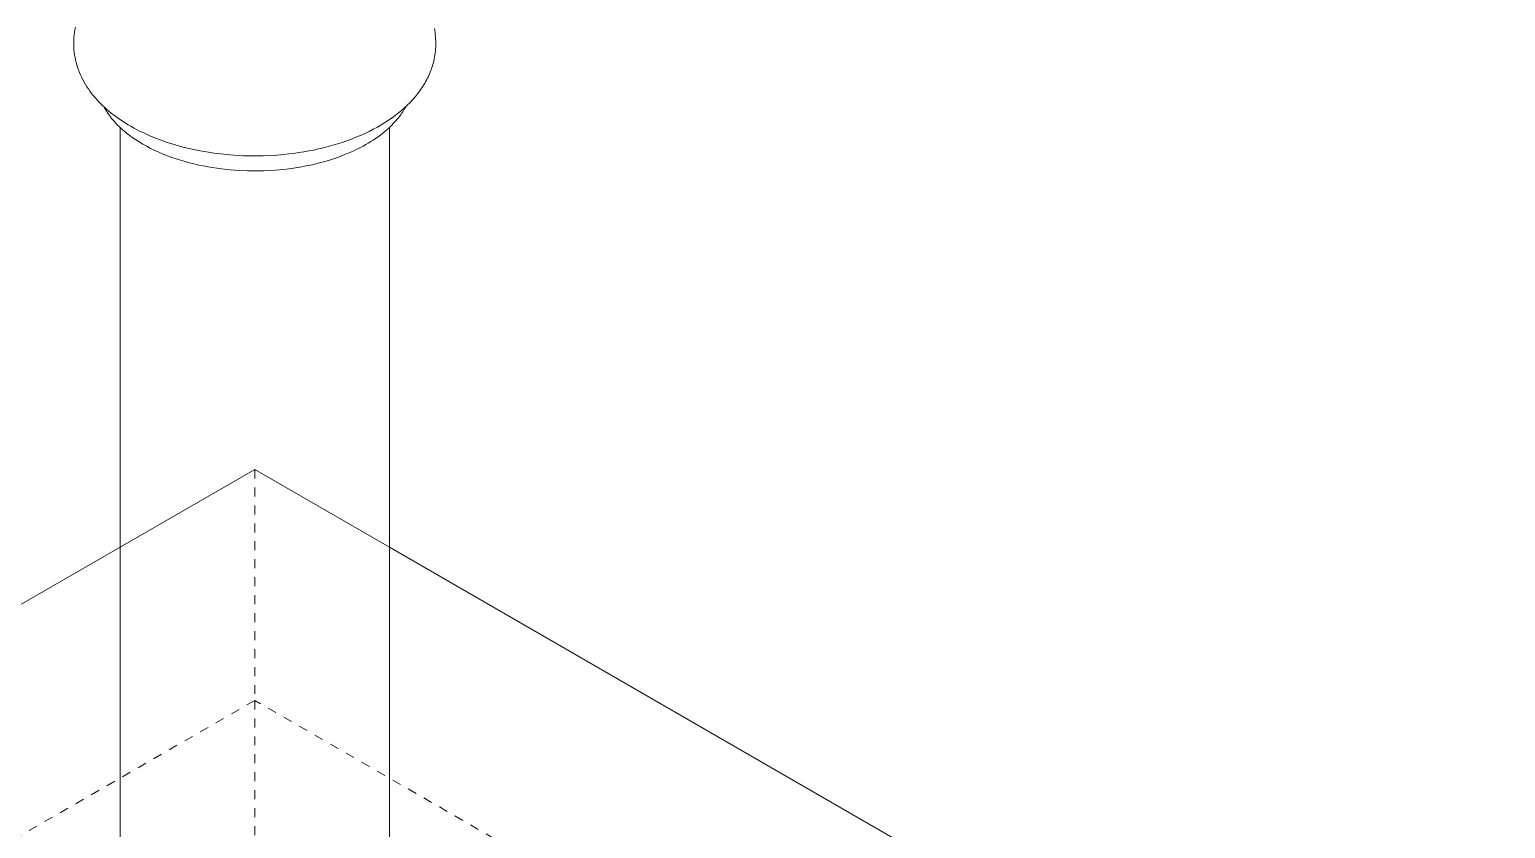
# Model space of a CAD drawing. Header units: inches. Extents: x -13 to 609, y -6 to 131.
# Drawn here: x 151.98 to 168.4, y 68.8 to 77.7 of the extents above; entities that cross this region are included whole.
import ezdxf

# ---------------------------------------------------------------- set-up
doc = ezdxf.new("R2010")
doc.units = ezdxf.units.IN
doc.linetypes.add('HIDDEN', pattern=[1.905, 1.27, -0.635])
doc.layers.add('ZANO_R', color=7, linetype='Continuous', lineweight=0)
doc.layers.add('ZANO_R_przerywana', color=250, linetype='HIDDEN', lineweight=0)

msp = doc.modelspace()

# ---------------------------------------------------------------- linework, layer by layer
at = {"layer": 'ZANO_R'}
for p, q in [((152.47692, 77.669), (152.48143, 77.69699)), ((152.48143, 77.69699), (152.48686, 77.72481)), ((156.48189, 77.71161), (156.48605, 77.68875)), ((152.4681, 77.556), (152.4689, 77.58434)), ((152.46824, 77.52764), (152.4681, 77.556)), ((152.4689, 77.58434), (152.47065, 77.61264)), ((152.47065, 77.61264), (152.47332, 77.64087)), ((152.47332, 77.64087), (152.47692, 77.669)), ((156.48605, 77.68875), (156.48959, 77.66587)), ((156.48959, 77.66587), (156.49251, 77.64298)), ((156.49251, 77.64298), (156.49481, 77.62008)), ((156.49481, 77.62008), (156.49649, 77.59718)), ((156.49649, 77.59718), (156.49755, 77.57428)), ((156.49755, 77.57428), (156.498, 77.5514)), ((156.498, 77.5514), (156.49783, 77.52855)), ((152.46933, 77.49931), (152.46824, 77.52764)), ((152.47134, 77.47131), (152.46933, 77.49931)), ((152.47429, 77.44339), (152.47134, 77.47131)), ((152.47816, 77.41558), (152.47429, 77.44339)), ((152.48293, 77.38791), (152.47816, 77.41558)), ((152.4886, 77.36041), (152.48293, 77.38791)), ((156.47951, 77.36982), (156.47533, 77.35112)), ((156.48396, 77.39231), (156.47951, 77.36982)), ((156.4878, 77.41487), (156.48396, 77.39231)), ((156.49103, 77.4375), (156.4878, 77.41487)), ((156.49365, 77.46019), (156.49103, 77.4375)), ((156.49566, 77.48293), (156.49365, 77.46019)), ((156.49705, 77.50572), (156.49566, 77.48293)), ((156.49783, 77.52855), (156.49705, 77.50572)), ((152.49516, 77.3331), (152.4886, 77.36041)), ((152.50259, 77.30602), (152.49516, 77.3331)), ((152.5109, 77.2792), (152.50259, 77.30602)), ((152.51585, 77.26452), (152.5109, 77.2792)), ((152.52106, 77.24992), (152.51585, 77.26452)), ((152.53223, 77.22102), (152.52106, 77.24992)), ((152.54437, 77.1925), (152.53223, 77.22102)), ((156.42732, 77.20537), (156.41946, 77.1875)), ((156.4348, 77.22339), (156.42732, 77.20537)), ((156.44176, 77.24124), (156.4348, 77.22339)), ((156.44834, 77.25924), (156.44176, 77.24124)), ((156.45454, 77.27737), (156.44834, 77.25924)), ((156.46034, 77.29564), (156.45454, 77.27737)), ((156.46574, 77.31402), (156.46034, 77.29564)), ((156.47074, 77.33252), (156.46574, 77.31402)), ((156.47533, 77.35112), (156.47074, 77.33252)), ((152.55745, 77.16441), (152.54437, 77.1925)), ((152.57077, 77.13804), (152.55745, 77.16441)), ((152.58488, 77.11209), (152.57077, 77.13804)), ((152.59976, 77.08656), (152.58488, 77.11209)), ((152.61538, 77.06149), (152.59976, 77.08656)), ((152.63201, 77.03646), (152.61538, 77.06149)), ((156.34312, 77.04991), (156.3318, 77.03317)), ((156.35412, 77.06686), (156.34312, 77.04991)), ((156.36478, 77.08403), (156.35412, 77.06686)), ((156.37475, 77.10081), (156.36478, 77.08403)), ((156.38439, 77.11778), (156.37475, 77.10081)), ((156.39369, 77.13494), (156.38439, 77.11778)), ((156.40264, 77.15229), (156.39369, 77.13494)), ((156.41123, 77.16981), (156.40264, 77.15229)), ((156.41946, 77.1875), (156.41123, 77.16981)), ((152.64935, 77.0119), (152.63201, 77.03646)), ((152.66735, 76.98784), (152.64935, 77.0119)), ((152.686, 76.96426), (152.66735, 76.98784)), ((152.70569, 76.94066), (152.686, 76.96426)), ((152.72599, 76.91758), (152.70569, 76.94066)), ((152.74687, 76.89502), (152.72599, 76.91758)), ((152.7683, 76.87299), (152.74687, 76.89502)), ((156.21182, 76.88733), (156.18073, 76.8562)), ((156.22696, 76.9033), (156.21182, 76.88733)), ((156.24182, 76.91952), (156.22696, 76.9033)), ((156.25637, 76.93602), (156.24182, 76.91952)), ((156.27062, 76.95278), (156.25637, 76.93602)), ((156.28343, 76.96841), (156.27062, 76.95278)), ((156.29597, 76.98427), (156.28343, 76.96841)), ((156.30821, 77.00035), (156.29597, 76.98427)), ((156.32016, 77.01665), (156.30821, 77.00035)), ((156.3318, 77.03317), (156.32016, 77.01665)), ((152.7903, 76.85141), (152.7683, 76.87299)), ((152.81296, 76.83019), (152.7903, 76.85141)), ((152.81205, 76.82289), (152.80289, 76.8395)), ((152.82172, 76.80635), (152.81205, 76.82289)), ((152.83627, 76.80934), (152.81296, 76.83019)), ((152.8319, 76.78987), (152.82172, 76.80635)), ((152.84259, 76.77348), (152.8319, 76.78987)), ((152.86022, 76.78884), (152.83627, 76.80934)), ((152.85378, 76.75717), (152.84259, 76.77348)), ((152.86547, 76.74096), (152.85378, 76.75717)), ((152.88481, 76.76871), (152.86022, 76.78884)), ((152.87765, 76.72485), (152.86547, 76.74096)), ((152.89033, 76.70885), (152.87765, 76.72485)), ((152.91002, 76.74895), (152.88481, 76.76871)), ((152.93585, 76.72956), (152.91002, 76.74895)), ((152.96228, 76.71053), (152.93585, 76.72956)), ((152.98932, 76.69188), (152.96228, 76.71053)), ((156.01177, 76.71624), (155.97189, 76.68866)), ((156.04716, 76.74223), (156.01177, 76.71624)), ((156.0818, 76.76919), (156.04716, 76.74223)), ((156.07175, 76.70398), (156.08207, 76.71677)), ((156.11564, 76.79714), (156.0818, 76.76919)), ((156.08207, 76.71677), (156.09216, 76.72973)), ((156.09216, 76.72973), (156.10199, 76.74286)), ((156.10199, 76.74286), (156.11157, 76.75616)), ((156.11157, 76.75616), (156.12089, 76.76964)), ((156.14861, 76.82612), (156.11564, 76.79714)), ((156.12089, 76.76964), (156.12993, 76.78328)), ((156.12993, 76.78328), (156.13869, 76.7971)), ((156.13869, 76.7971), (156.14715, 76.81107)), ((156.14715, 76.81107), (156.15532, 76.82521)), ((156.18073, 76.8562), (156.14861, 76.82612)), ((156.15532, 76.82521), (156.16318, 76.83952)), ((152.9035, 76.69296), (152.89033, 76.70885)), ((152.91715, 76.67721), (152.9035, 76.69296)), ((152.93128, 76.66158), (152.91715, 76.67721)), ((152.94588, 76.6461), (152.93128, 76.66158)), ((152.96094, 76.63076), (152.94588, 76.6461)), ((152.97647, 76.61558), (152.96094, 76.63076)), ((152.99244, 76.60055), (152.97647, 76.61558)), ((152.985, 67.54001), (152.985, 76.60748)), ((153.01695, 76.67361), (152.98932, 76.69188)), ((153.00886, 76.58569), (152.99244, 76.60055)), ((153.02572, 76.57101), (153.00886, 76.58569)), ((153.04516, 76.65571), (153.01695, 76.67361)), ((153.043, 76.55651), (153.02572, 76.57101)), ((153.06071, 76.54219), (153.043, 76.55651)), ((153.07395, 76.63818), (153.04516, 76.65571)), ((153.1033, 76.62104), (153.07395, 76.63818)), ((153.13322, 76.60429), (153.1033, 76.62104)), ((153.19469, 76.57193), (153.13322, 76.60429)), ((153.25438, 76.54295), (153.19469, 76.57193)), ((155.75498, 76.56373), (155.70761, 76.54105)), ((155.80176, 76.58759), (155.75498, 76.56373)), ((155.84791, 76.61265), (155.80176, 76.58759)), ((155.8899, 76.6369), (155.84791, 76.61265)), ((155.93125, 76.66222), (155.8899, 76.6369)), ((155.90709, 76.54358), (155.9325, 76.56437)), ((155.97189, 76.68866), (155.93125, 76.66222)), ((155.9325, 76.56437), (155.95739, 76.58587)), ((155.95739, 76.58587), (155.98168, 76.60807)), ((155.98106, 76.60748), (155.98106, 67.54001)), ((155.98168, 76.60807), (156.00534, 76.63098)), ((156.00534, 76.63098), (156.02828, 76.65461)), ((156.02828, 76.65461), (156.05044, 76.67894)), ((156.05044, 76.67894), (156.07175, 76.70398)), ((153.07882, 76.52807), (153.06071, 76.54219)), ((153.11624, 76.50042), (153.07882, 76.52807)), ((153.15518, 76.47361), (153.11624, 76.50042)), ((153.19556, 76.44767), (153.15518, 76.47361)), ((153.23729, 76.42264), (153.19556, 76.44767)), ((153.28029, 76.39856), (153.23729, 76.42264)), ((153.31574, 76.51545), (153.25438, 76.54295)), ((153.32445, 76.37546), (153.28029, 76.39856)), ((153.37872, 76.48943), (153.31574, 76.51545)), ((153.44325, 76.46492), (153.37872, 76.48943)), ((153.50927, 76.44194), (153.44325, 76.46492)), ((153.5767, 76.42049), (153.50927, 76.44194)), ((153.64549, 76.40061), (153.5767, 76.42049)), ((153.71557, 76.38229), (153.64549, 76.40061)), ((153.76681, 76.37009), (153.71557, 76.38229)), ((155.24679, 76.38136), (155.19332, 76.36871)), ((155.29969, 76.39494), (155.24679, 76.38136)), ((155.35199, 76.40945), (155.29969, 76.39494)), ((155.40364, 76.42488), (155.35199, 76.40945)), ((155.45462, 76.44123), (155.40364, 76.42488)), ((155.50654, 76.45908), (155.45462, 76.44123)), ((155.55805, 76.47806), (155.50654, 76.45908)), ((155.60912, 76.4982), (155.55805, 76.47806)), ((155.65971, 76.51952), (155.60912, 76.4982)), ((155.63557, 76.37242), (155.66347, 76.3867)), ((155.70761, 76.54105), (155.65971, 76.51952)), ((155.66347, 76.3867), (155.69131, 76.40157)), ((155.69131, 76.40157), (155.71905, 76.41706)), ((155.71905, 76.41706), (155.74666, 76.43317)), ((155.74666, 76.43317), (155.7741, 76.44991)), ((155.7741, 76.44991), (155.80132, 76.4673)), ((155.80132, 76.4673), (155.82828, 76.48536)), ((155.82828, 76.48536), (155.85493, 76.50408)), ((155.85493, 76.50408), (155.88122, 76.52349)), ((155.88122, 76.52349), (155.90709, 76.54358)), ((153.36968, 76.35335), (153.32445, 76.37546)), ((153.41589, 76.33227), (153.36968, 76.35335)), ((153.46298, 76.31222), (153.41589, 76.33227)), ((153.51084, 76.29322), (153.46298, 76.31222)), ((153.55939, 76.27528), (153.51084, 76.29322)), ((153.60851, 76.25841), (153.55939, 76.27528)), ((153.65811, 76.2426), (153.60851, 76.25841)), ((153.70811, 76.22785), (153.65811, 76.2426)), ((153.7584, 76.21416), (153.70811, 76.22785)), ((153.81854, 76.35874), (153.76681, 76.37009)), ((153.87071, 76.34827), (153.81854, 76.35874)), ((153.9233, 76.33866), (153.87071, 76.34827)), ((154.02963, 76.32207), (153.9233, 76.33866)), ((154.13729, 76.30899), (154.02963, 76.32207)), ((154.24604, 76.29946), (154.13729, 76.30899)), ((154.35564, 76.2935), (154.24604, 76.29946)), ((154.46587, 76.29114), (154.35564, 76.2935)), ((154.57648, 76.2924), (154.46587, 76.29114)), ((154.69155, 76.29758), (154.57648, 76.2924)), ((154.80563, 76.30666), (154.69155, 76.29758)), ((154.86222, 76.31266), (154.80563, 76.30666)), ((154.91846, 76.31962), (154.86222, 76.31266)), ((154.97432, 76.32754), (154.91846, 76.31962)), ((155.02977, 76.33641), (154.97432, 76.32754)), ((155.08477, 76.34623), (155.02977, 76.33641)), ((155.1393, 76.357), (155.08477, 76.34623)), ((155.19332, 76.36871), (155.1393, 76.357)), ((155.2478, 76.225), (155.18727, 76.20893)), ((155.30522, 76.24176), (155.2478, 76.225)), ((155.35964, 76.2591), (155.30522, 76.24176)), ((155.35964, 76.2591), (155.4138, 76.27784)), ((155.4138, 76.27784), (155.46864, 76.29842)), ((155.46864, 76.29842), (155.52401, 76.32096)), ((155.52401, 76.32096), (155.57972, 76.34559)), ((155.57972, 76.34559), (155.63557, 76.37242)), ((153.8089, 76.20152), (153.7584, 76.21416)), ((153.85951, 76.18992), (153.8089, 76.20152)), ((153.91016, 76.17934), (153.85951, 76.18992)), ((153.96076, 76.16977), (153.91016, 76.17934)), ((154.01124, 76.16118), (153.96076, 76.16977)), ((154.06153, 76.15355), (154.01124, 76.16118)), ((154.11155, 76.14687), (154.06153, 76.15355)), ((154.21054, 76.13622), (154.11155, 76.14687)), ((154.30775, 76.12901), (154.21054, 76.13622)), ((154.40277, 76.12502), (154.30775, 76.12901)), ((154.49529, 76.12398), (154.40277, 76.12502)), ((154.58502, 76.12567), (154.49529, 76.12398)), ((154.67175, 76.12982), (154.58502, 76.12567)), ((154.75533, 76.1362), (154.67175, 76.12982)), ((154.83565, 76.14458), (154.75533, 76.1362)), ((154.91265, 76.15472), (154.83565, 76.14458)), ((154.98629, 76.16642), (154.91265, 76.15472)), ((155.05658, 76.17948), (154.98629, 76.16642)), ((155.12356, 76.1937), (155.05658, 76.17948)), ((155.18727, 76.20893), (155.12356, 76.1937)), ((154.48303, 72.79959), (152.985, 71.9347)), ((155.98106, 71.9347), (154.48303, 72.79959)), ((152.985, 71.9347), (140.5636, 64.76321)), ((168.40245, 64.76321), (155.98106, 71.9347))]:
    msp.add_line(p, q, dxfattribs=at)
at = {"layer": 'ZANO_R_przerywana', "ltscale": 0.05}
for p, q in [((154.48303, 72.79959), (154.48303, 70.22795)), ((154.48303, 70.22795), (140.5636, 62.19157)), ((154.48303, 70.22795), (154.48303, 67.97776)), ((168.40245, 62.19157), (154.48303, 70.22795))]:
    msp.add_line(p, q, dxfattribs=at)

doc.saveas('drawing.dxf')
